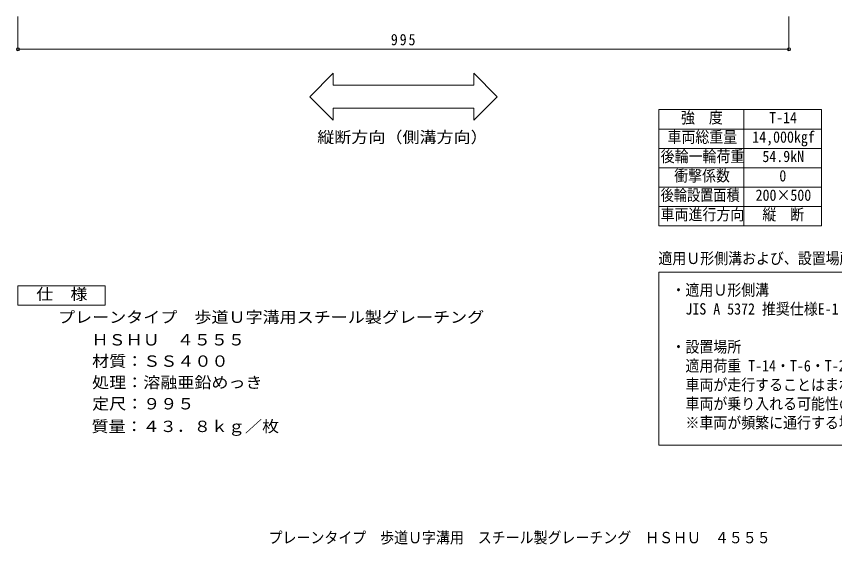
# Model space of a CAD drawing. Units: millimetres, scale not verified. Extents: x -775 to 923, y -681 to 682.
# Drawn here: x -775 to 280, y -681 to 1 of the extents above; entities that cross this region are included whole.
import ezdxf
from ezdxf.enums import TextEntityAlignment as Align

# ---------------------------------------------------------------- set-up
doc = ezdxf.new("R2010")
doc.units = ezdxf.units.MM
doc.header["$LTSCALE"] = 5
doc.header["$PDMODE"] = 32
doc.header["$PDSIZE"] = 4
for name, color, linetype, lineweight in [('A-4_寸法', 7, 'Continuous', 9), ('A-5_仕様文', 2, 'Continuous', 9), ('F-4', 2, 'Continuous', 9)]:
    doc.layers.add(name, color=color, linetype=linetype, lineweight=lineweight)
doc.layers.add('F-5', color=7, linetype='Continuous')
doc.styles.add('ＭＳ ゴシック', font='')
doc.styles.get('ＭＳ ゴシック').set_extended_font_data('MS Gothic')

msp = doc.modelspace()

# ---------------------------------------------------------------- linework, layer by layer
at = {"layer": 'A-4_寸法'}
for p, q in [((-773.406, 0.964), (-773.406, -43.036)), ((221.594, 0.964), (221.594, -43.036)), ((-773.406, -41.536), (221.594, -41.536)), ((-366.544, -72.361), (-396.85, -102.667)), ((-366.544, -72.361), (-366.544, -87.667)), ((-185.268, -72.361), (-154.962, -102.667)), ((-185.268, -72.361), (-185.268, -87.667)), ((-366.544, -87.667), (-185.268, -87.667)), ((-396.85, -102.667), (-366.544, -132.973)), ((-154.962, -102.667), (-185.268, -132.973)), ((-366.544, -117.667), (-366.544, -132.973)), ((-366.544, -117.667), (-185.268, -117.667)), ((-185.268, -117.667), (-185.268, -132.973))]:
    msp.add_line(p, q, dxfattribs=at)
at = {"layer": 'A-4_寸法', "color": 2}
msp.add_lwpolyline([(-773.406, -371.581), (-773.406, -346.581), (-660.907, -346.581)], dxfattribs=at)
at = {"layer": 'A-4_寸法'}
for p in [(-773.406, -41.536), (221.594, -41.536)]:
    msp.add_point(p, dxfattribs=at)
at = {"layer": 'A-5_仕様文'}
msp.add_lwpolyline([(-660.906, -346.581), (-660.906, -371.581), (-773.406, -371.581)], dxfattribs=at)
at = {"layer": 'F-4'}
for p, q in [((53.496, -119.394), (53.496, -269.394)), ((53.496, -119.394), (263.496, -119.394)), ((163.496, -119.394), (163.496, -269.394)), ((263.496, -119.394), (263.496, -269.394)), ((53.496, -144.394), (263.496, -144.394)), ((53.496, -169.394), (263.496, -169.394)), ((53.496, -194.394), (263.496, -194.394)), ((53.496, -219.394), (263.496, -219.394)), ((53.496, -244.394), (263.496, -244.394)), ((53.496, -269.394), (263.496, -269.394)), ((53.496, -329), (923.496, -329))]:
    msp.add_line(p, q, dxfattribs=at)
msp.add_lwpolyline([(923.496, -552.42), (53.496, -552.42), (53.496, -329)], dxfattribs=at)

# ---------------------------------------------------------------- texts
at = {"layer": 'A-4_寸法', "color": 2, "insert": (-292.156, -36.536), "char_height": 14.66, "attachment_point": 7, "style": 'ＭＳ ゴシック'}
msp.add_mtext('\\T1.27;\\W0.9;995', dxfattribs=at)
at = {"layer": 'A-5_仕様文', "style": 'ＭＳ ゴシック', "width": 1.1}
for s, p in [('縦断方向（側溝方向）', (-387.156, -166.628)), ('仕\u3000様', (-749.656, -369.081)), ('プレーンタイプ\u3000歩道Ｕ字溝用スチール製グレーチング', (-721.645, -398.84)), ('\u3000\u3000ＨＳＨＵ\u3000４５５５', (-722.362, -428.041)), ('\u3000\u3000材質：ＳＳ４００', (-721.645, -455.541)), ('\u3000\u3000処理：溶融亜鉛めっき', (-721.645, -483.041)), ('\u3000\u3000定尺：９９５', (-721.645, -510.541)), ('\u3000\u3000質量：４３．８ｋｇ／枚', (-722.362, -539.743))]:
    msp.add_text(s, height=14.66, dxfattribs=at).set_placement(p, align=Align.BOTTOM_LEFT)
at = {"layer": 'F-4', "style": 'ＭＳ ゴシック', "width": 0.9}
msp.add_text('プレーンタイプ\u3000歩道Ｕ字溝用\u3000スチール製グレーチング\u3000ＨＳＨＵ\u3000４５５５', height=14.66, dxfattribs=at).set_placement((-449.941, -683.222), align=Align.BOTTOM_LEFT)
at = {"layer": 'F-5', "style": 'ＭＳ ゴシック'}
for s, width, p in [('強\u3000度', 0.9, (82.246, -141.394)), ('T-14', 0.9, (195.996, -141.394)), ('車両総重量', 0.9, (64.746, -166.394)), ('14,000kgf', 0.9, (174.121, -166.394)), ('後輪一輪荷重', 0.9, (55.996, -191.394)), ('54.9kN', 0.9, (187.246, -191.394)), ('衝撃係数', 0.9, (73.496, -216.394)), ('0', 0.9, (209.121, -216.394)), ('後輪設置面積', 0.85, (55.996, -241.394)), ('200×500', 0.9, (178.496, -241.394)), ('車両進行方向', 0.9, (55.996, -266.394)), ('縦\u3000断', 0.9, (187.246, -266.394)), ('適用Ｕ形側溝および、設置場所について', 0.9, (53.055, -322.934)), ('・適用Ｕ形側溝', 0.9, (69.971, -363.712)), ('\u3000JIS A 5372 推奨仕様E-1 U形側溝、推奨仕様E-2 上ぶた式U形側溝の本体に適用します。', 0.9, (69.971, -388.181)), ('・設置場所', 0.9, (69.971, -437.12)), ('\u3000適用荷重 T-14・T-6・T-2は、建物内、建物敷地内、公園敷地内、車道以外で、', 0.9, (69.971, -461.589)), ('\u3000車両が走行することはまれで、走行することがあっても一時待避などで低速で走行するような、', 0.9, (69.971, -486.059)), ('\u3000車両が乗り入れる可能性のある場所に設置できます。 ', 0.9, (69.971, -510.528)), ('\u3000※車両が頻繁に通行する場所や、フォークリフト等の特殊車両が通行する場所には適しません。', 0.9, (69.971, -534.997))]:
    msp.add_text(s, height=14.66, dxfattribs=dict(at, width=width)).set_placement(p, align=Align.BOTTOM_LEFT)

doc.saveas('drawing.dxf')
